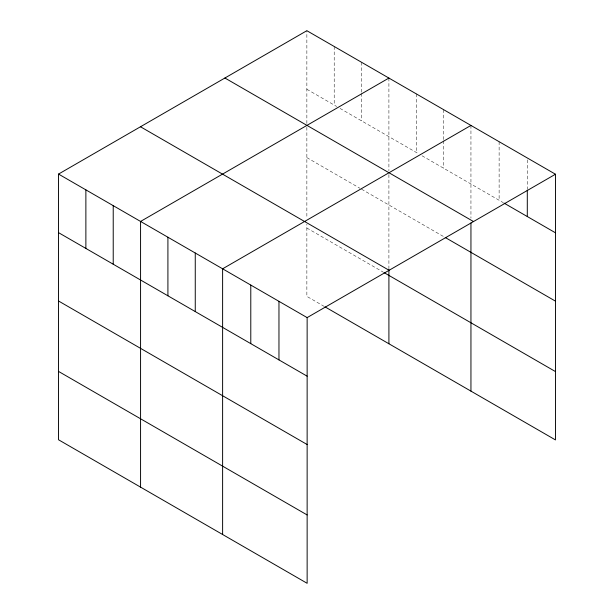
<?xml version="1.0" encoding="UTF-8"?>
<svg xmlns="http://www.w3.org/2000/svg" width="614" height="614" viewBox="0 0 614 614"><rect width="100%" height="100%" fill="white"/><g stroke="black" fill="none" stroke-linecap="round" stroke-linejoin="round"><path stroke-width="0.46" stroke-dasharray="3.07 2.3" d="M306.862 123.445L306.862 30.7M306.862 89.268L336.695 106.498M340.01 108.409L418.74 153.861M422.048 155.772L503.265 202.658M306.862 157.621L359.904 188.245M361.554 189.196L443.6 236.567M306.862 228.04L383.105 272.056M324.269 306.44L306.862 296.393L306.862 224.233M527.296 159.855L527.296 189.143M499.121 141.696L499.121 200.271M470.946 125.433L470.946 218.177M443.6 109.645L443.6 139.869M443.6 140.821L443.6 168.213M416.254 93.858L416.254 152.425M388.908 78.062L388.908 170.815M388.908 174.606L388.908 268.748M361.554 62.275L361.554 92.507M361.554 93.451L361.554 120.851M334.208 46.487L334.208 105.055M306.862 127.244L306.862 218.53"/><path stroke-width="0.92" d="M58.53 174.077L307.138 317.607L307.138 583.3L58.53 439.77L58.53 174.077L306.862 30.7L555.47 174.23L555.47 439.923L325.098 306.923M388.908 78.062L140.568 221.439L140.568 487.132M470.946 125.433L222.613 268.809L222.613 534.502M307.138 317.607L555.47 174.23M504.094 203.142L555.47 232.806M224.916 78.016L473.517 221.547M445.257 237.518L555.47 301.152M140.483 126.76L389.084 270.29M383.934 272.539L555.47 371.577M58.53 232.645L307.138 376.175M58.53 300.998L307.138 444.528M58.53 371.416L307.138 514.946M527.296 190.087L527.296 216.535M470.946 222.92L470.946 391.126M388.908 269.699L388.908 343.756M278.963 301.336L278.963 359.911M250.788 285.073L250.788 343.64M195.26 253.014L195.26 311.59M167.914 237.227L167.914 295.802M113.222 205.652L113.222 264.22M85.876 189.864L85.876 248.432"/></g></svg>
